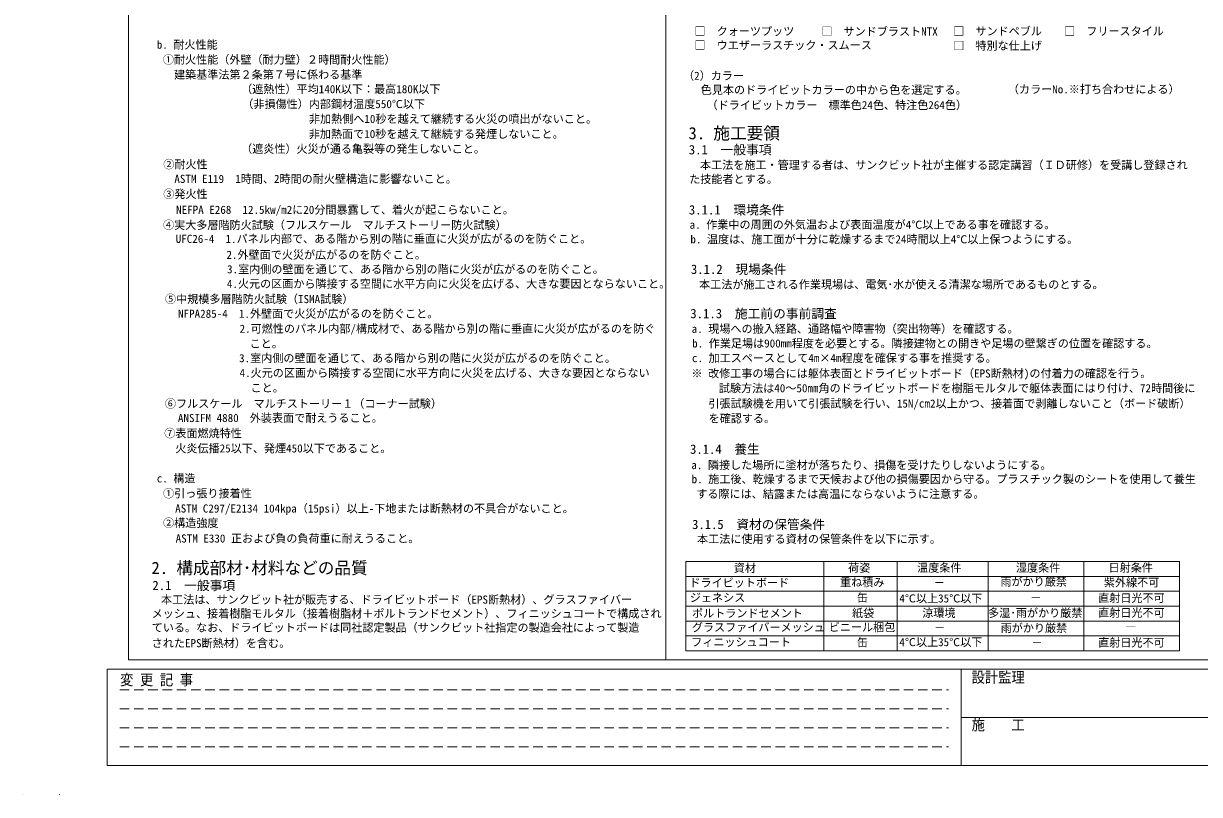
# Model space of a CAD drawing. Units: millimetres on the paper. Extents: x -160 to 123, y -85 to 110.
# Drawn here: x -160.3 to -11.8, y -84.6 to 12.7 of the extents above; entities that cross this region are included whole.
import ezdxf
from ezdxf.enums import TextEntityAlignment as Align

# ---------------------------------------------------------------- set-up
doc = ezdxf.new("R2010")
doc.units = ezdxf.units.MM
doc.linetypes.add('DASHED1', pattern=[1.8, 1.2, -0.6])
doc.linetypes.add('USER1', pattern=[1.25, 0.75, -0.5])
doc.layers.add('0-0_0', color=7, linetype='Continuous', lineweight=18)
doc.layers.add('0-6_寸法', color=7, linetype='Continuous', lineweight=18)
doc.layers.add('0-1_Defpoints', color=7, linetype='Continuous')
doc.styles.add('ＭＳ ゴシック', font='')
doc.styles.get('ＭＳ ゴシック').set_extended_font_data('MS Gothic')

msp = doc.modelspace()

# ---------------------------------------------------------------- linework, layer by layer
at = {"layer": '0-0_0', "color": 5}
for p, q in [((-147.031, -63.829), (-147.031, 96.729)), ((-147.031, -67.6), (-147.031, 94.844)), ((-147.031, -67.6), (122.576, -67.6))]:
    msp.add_line(p, q, dxfattribs=at)
at = {"layer": '0-0_0'}
for p, q in [((-79.146, 96.729), (-79.146, -67.6)), ((-76.626, -55.196), (-14.298, -55.196)), ((-76.626, -55.196), (-76.626, -66.492)), ((-59.199, -66.492), (-59.199, -55.196)), ((-49.959, -66.492), (-49.959, -55.196)), ((-38.456, -66.492), (-38.456, -55.196)), ((-26.377, -66.492), (-26.377, -55.196)), ((-14.298, -66.492), (-14.298, -55.196)), ((-14.298, -57.081), (-76.626, -57.081)), ((-76.626, -58.966), (-14.298, -58.966)), ((-76.626, -60.852), (-14.298, -60.852)), ((-76.626, -62.737), (-14.298, -62.737)), ((-76.626, -64.594), (-14.298, -64.594)), ((-14.298, -66.478), (-76.626, -66.478)), ((-155.732, -84.605), (-155.732, -84.586)), ((-155.732, -84.598), (-155.732, -84.601))]:
    msp.add_line(p, q, dxfattribs=at)
at = {"layer": '0-0_0', "color": 6}
for p, q in [((-160.267, -84.598), (-160.268, -84.599)), ((-160.267, -84.598), (-160.268, -84.599)), ((-160.268, -84.599), (-160.268, -84.598)), ((-160.268, -84.599), (-160.268, -84.598)), ((-160.268, -84.599), (-160.268, -84.598)), ((-160.268, -84.599), (-160.267, -84.599)), ((-160.268, -84.599), (-160.267, -84.599)), ((-160.268, -84.599), (-160.267, -84.599)), ((-160.267, -84.599), (-160.268, -84.599)), ((-160.267, -84.598), (-160.267, -84.599)), ((-160.267, -84.598), (-160.267, -84.599)), ((-160.267, -84.599), (-160.267, -84.598)), ((-160.267, -84.599), (-160.267, -84.599)), ((-160.267, -84.599), (-160.267, -84.599)), ((-160.267, -84.599), (-160.267, -84.599)), ((-160.267, -84.599), (-160.267, -84.599)), ((-160.267, -84.599), (-160.267, -84.599)), ((-160.267, -84.599), (-160.267, -84.599)), ((-160.267, -84.599), (-160.267, -84.599)), ((-160.267, -84.6), (-160.267, -84.599)), ((-160.267, -84.6), (-160.267, -84.599)), ((-160.267, -84.6), (-160.267, -84.599)), ((-160.267, -84.6), (-160.267, -84.599)), ((-160.267, -84.6), (-160.267, -84.599)), ((-160.267, -84.6), (-160.267, -84.599)), ((-160.267, -84.6), (-160.267, -84.6)), ((-160.267, -84.6), (-160.267, -84.6)), ((-160.267, -84.6), (-160.267, -84.6)), ((-160.267, -84.6), (-160.267, -84.6)), ((-160.267, -84.6), (-160.267, -84.6))]:
    msp.add_line(p, q, dxfattribs=at)
at = {"layer": '0-0_0', "color": 6, "linetype": 'USER1'}
msp.add_line((-160.267, -84.599), (-160.267, -84.6), dxfattribs=at)
at = {"layer": '0-0_0', "color": 2}
msp.add_line((-155.733, -84.599), (-155.733, -84.6), dxfattribs=at)
msp.add_line((-155.733, -84.599), (-155.733, -84.6), dxfattribs=at)
at = {"layer": '0-0_0', "color": 8}
for p, q in [((-155.733, -84.604), (-155.733, -84.604)), ((-155.732, -84.605), (-155.732, -84.586))]:
    msp.add_line(p, q, dxfattribs=at)
at = {"layer": '0-6_寸法'}
for p, q in [((122.589, -68.809), (-149.711, -68.809)), ((-149.711, -80.936), (-149.711, -68.809)), ((-41.859, -68.809), (-41.859, -80.936)), ((-149.711, -80.936), (122.589, -80.936))]:
    msp.add_line(p, q, dxfattribs=at)
at = {"layer": '0-6_寸法', "color": 1, "linetype": 'DASHED1'}
for p, q in [((-148.117, -71.412), (-43.453, -71.412)), ((-148.117, -73.813), (-43.453, -73.813)), ((-148.117, -76.213), (-43.453, -76.213)), ((-148.117, -78.614), (-43.453, -78.614))]:
    msp.add_line(p, q, dxfattribs=at)
at = {"layer": '0-6_寸法', "color": 1}
msp.add_line((-41.859, -74.872), (2.285, -74.872), dxfattribs=at)

# ---------------------------------------------------------------- texts
at = {"layer": '0-0_0', "style": 'ＭＳ ゴシック'}
for s, height, p in [('□\u3000クォーツプッツ', 1.026, (-75.543, 10.892)), ('□\u3000サンドブラストNTX', 1.026, (-59.522, 10.857)), ('□\u3000サンドペブル', 1.026, (-42.873, 10.892)), ('□\u3000フリースタイル', 1.026, (-28.875, 10.892)), ('b. 耐火性能', 1.026, (-143.443, 9.199)), ('□\u3000ウエザーラスチック・スムース', 1.026, (-75.543, 9.124)), ('□\u3000特別な仕上げ', 1.026, (-42.878, 9.062)), ('①耐火性能（外壁（耐力壁）２時間耐火性能）', 1.026, (-142.676, 7.311)), ('建築基準法第２条第７号に係わる基準', 1.026, (-141.262, 5.418)), ('（2）カラー', 1.026, (-76.987, 5.274)), ('（遮熱性）平均140K以下：最高180K以下', 1.026, (-132.789, 3.586)), ('色見本のドライビットカラーの中から色を選定する。', 1.026, (-74.757, 3.494)), ('（カラーNo.※打ち合わせによる）', 1.026, (-35.976, 3.566)), ('   \u3000\u3000\u3000\u3000\u3000\u3000（非損傷性）内部鋼材温度550℃以下', 1.026, (-143.135, 1.704)), ('（ドライビットカラー\u3000標準色24色、特注色264色）', 1.026, (-74.014, 1.572)), ('非加熱側へ10秒を越えて継続する火災の噴出がないこと。', 1.026, (-124.23, -0.17)), ('非加熱面で10秒を越えて継続する発煙しないこと。', 1.026, (-124.25, -2.077)), ('3. 施工要領', 1.54, (-76.305, -2.384)), ('\u3000\u3000\u3000\u3000\u3000\u3000\u3000 （遮炎性）火災が通る亀裂等の発生しないこと。', 1.026, (-143.287, -3.95)), ('3.1\u3000一般事項', 1.18, (-76.27, -4.179)), ('②耐火性', 1.026, (-142.62, -5.906)), ('本工法を施工・管理する者は、サンクビット社が主催する認定講習（ＩＤ研修）を受講し登録され', 1.026, (-74.848, -5.987)), ('ASTM E119\u30001時間、2時間の耐火壁構造に影響ないこと。', 1.026, (-141.223, -7.741)), ('た技能者とする。', 1.026, (-76.218, -7.778)), ('③発火性', 1.026, (-142.62, -9.649)), ('NEFPA E268\u300012.5kw/m2に20分間暴露して、着火が起こらないこと。', 1.026, (-141.004, -11.638)), ('3.1.1\u3000環境条件', 1.18, (-76.255, -11.767)), ('④実大多層階防火試験（フルスケール\u3000マルチストーリー防火試験）', 1.026, (-142.647, -13.565)), ('a. 作業中の周囲の外気温および表面温度が4℃以上である事を確認する。', 1.026, (-76.16, -13.518)), ('UFC26-4\u30001.パネル内部で、ある階から別の階に垂直に火災が広がるのを防ぐこと。', 1.026, (-141.053, -15.303)), ('b. 温度は、施工面が十分に乾燥するまで24時間以上4℃以上保つようにする。', 1.026, (-76.065, -15.364)), ('2.外壁面で火災が広がるのを防ぐこと。', 1.026, (-134.645, -17.317)), ('3.室内側の壁面を通じて、ある階から別の階に火災が広がるのを防ぐこと。', 1.026, (-134.569, -19.143)), ('3.1.2\u3000現場条件', 1.18, (-76.002, -19.268)), ('4.火元の区画から隣接する空間に水平方向に火災を広げる、大きな要因とならないこと。', 1.026, (-134.59, -20.98)), ('本工法が施工される作業現場は、電気･水が使える清潔な場所であるものとする。', 1.026, (-74.967, -21.065)), ('⑤中規模多層階防火試験（ISMA試験）', 1.026, (-142.401, -22.908)), ('NFPA285-4\u30001.外壁面で火災が広がるのを防ぐこと。', 1.026, (-140.76, -24.756)), ('3.1.3\u3000施工前の事前調査', 1.18, (-76.074, -24.858)), ('2.可燃性のパネル内部/構成材で、ある階から別の階に垂直に火災が広がるのを防ぐ', 1.026, (-132.984, -26.649)), ('a. 現場への搬入経路、通路幅や障害物（突出物等）を確認する。', 1.026, (-75.901, -26.661)), ('b. 作業足場は900mm程度を必要とする。隣接建物との開きや足場の壁繋ぎの位置を確認する。', 1.026, (-75.843, -28.504)), ('3.室内側の壁面を通じて、ある階から別の階に火災が広がるのを防ぐこと。', 1.026, (-133.051, -30.366)), ('c. 加工スペースとして4m×4m程度を確保する事を推奨する。', 1.026, (-75.865, -30.351)), ('4.火元の区画から隣接する空間に水平方向に火災を広げる、大きな要因とならない', 1.026, (-132.988, -32.226)), ('※ 改修工事の場合には躯体表面とドライビットボード（EPS断熱材)の付着力の確認を行う。', 1.026, (-75.931, -32.291)), ('試験方法は40～50㎜角のドライビットボードを樹脂モルタルで躯体表面にはり付け、72時間後に', 1.026, (-72.472, -34.155)), ('⑥フルスケール\u3000マルチストーリー１（コーナー試験）', 1.026, (-142.415, -36.109)), ('ANSIFM 4880\u3000外装表面で耐えうること。', 1.026, (-140.774, -37.914)), ('⑦表面燃焼特性', 1.026, (-142.497, -39.843)), ('火炎伝播25以下、発煙450以下であること。', 1.026, (-141.102, -41.751)), ('3.1.4\u3000養生', 1.173, (-76.106, -41.965)), ('a. 隣接した場所に塗材が落ちたり、損傷を受けたりしないようにする。', 1.026, (-75.944, -43.856)), ('c. 構造', 1.026, (-143.443, -45.536)), ('b. 施工後、乾燥するまで天候および他の損傷要因から守る。プラスチック製のシートを使用して養生', 1.026, (-75.905, -45.627)), ('①引っ張り接着性', 1.026, (-142.645, -47.434)), ('する際には、結露または高温にならないように注意する。', 1.026, (-75.32, -47.498)), ('ASTM C297/E2134 104kpa（15psi）以上-下地または断熱材の不具合がないこと。', 1.026, (-141.121, -49.338)), ('②構造強度', 1.026, (-142.645, -51.16)), ('3.1.5\u3000資材の保管条件', 1.173, (-75.852, -51.463)), ('ASTM E330 正および負の負荷重に耐えうること。', 1.026, (-141.058, -53.118)), (' 本工法に使用する資材の保管条件を以下に示す。', 1.026, (-75.916, -53.189)), ('2. 構成部材･材料などの品質', 1.54, (-144.114, -57.245)), ('資材', 1.026, (-70.583, -56.849)), ('荷姿', 1.026, (-56.149, -56.826)), ('温度条件', 1.026, (-47.434, -56.822)), ('湿度条件', 1.026, (-34.96, -56.822)), ('日射条件', 1.026, (-23.267, -56.803)), ('2.1\u3000一般事項', 1.18, (-143.999, -59.171)), ('ドライビットボード', 1.026, (-76.184, -58.708)), ('重ね積み', 1.026, (-57.165, -58.652)), ('－', 1.026, (-45.334, -58.696)), ('雨がかり厳禁', 1.026, (-36.919, -58.571)), ('紫外線不可', 1.026, (-23.855, -58.67)), ('ジェネシス', 1.026, (-76.137, -60.587)), ('缶', 1.026, (-55.041, -60.607)), ('4℃以上35℃以下', 1.026, (-49.678, -60.681)), ('直射日光不可', 1.026, (-24.578, -60.638)), ('－', 1.026, (-33.144, -60.614)), ('ポルトランドセメント', 1.026, (-75.86, -62.56)), ('紙袋', 1.026, (-55.648, -62.538)), ('涼環境', 1.026, (-46.79, -62.516)), ('多湿･雨がかり厳禁', 1.026, (-38.467, -62.516)), ('直射日光不可', 1.026, (-24.578, -62.496)), ('グラスファイバーメッシュ', 1.026, (-75.879, -64.338)), ('ビニール梱包', 1.026, (-58.596, -64.322)), ('－', 1.026, (-45.284, -64.349)), ('雨がかり厳禁', 1.026, (-36.886, -64.422)), ('―', 1.026, (-21.164, -64.297)), ('フィニッシュコート', 1.026, (-75.962, -66.197)), ('缶', 1.026, (-55.041, -66.244)), ('4℃以上35℃以下', 1.026, (-49.678, -66.2)), ('直射日光不可', 1.026, (-24.578, -66.259)), ('－', 1.026, (-32.993, -66.292)), ('先に', 0.0000886, (-155.733, -84.598)), ('貼り付ける', 0.0000886, (-155.733, -84.598)), ('01', 0.000212, (-155.733, -84.604)), ('S', 0.000212, (-155.733, -84.604))]:
    msp.add_text(s, height=height, dxfattribs=at).set_placement(p, align=Align.BOTTOM_LEFT)
at = {"layer": '0-1_Defpoints', "style": 'ＭＳ ゴシック'}
for s, p in [('こと。', (-131.717, -28.534)), ('こと。', (-131.6, -34.111)), ('   引張試験機を用いて引張試験を行い、15N/㎝2以上かつ、接着面で剥離しないこと（ボード破断）', (-75.881, -36.093)), ('を確認する。', (-73.764, -37.977)), ('本工法は、サンクビット社が販売する、ドライビットボード（EPS断熱材）、グラスファイバー', (-142.899, -60.834)), ('メッシュ、接着樹脂モルタル（接着樹脂材＋ポルトランドセメント）、フィニッシュコートで構成され', (-144.084, -62.599)), ('ている。なお、ドライビットボードは同社認定製品（サンクビット社指定の製造会社によって製造', (-144.079, -64.368)), ('されたEPS断熱材）を含む。', (-144.081, -66.336))]:
    msp.add_text(s, height=1.026, dxfattribs=at).set_placement(p, align=Align.BOTTOM_LEFT)
at = {"layer": '0-6_寸法', "style": 'ＭＳ ゴシック', "width": 0.9}
for s, p in [('変 更 記 事', (-148.077, -71.229)), ('設計監理', (-40.553, -70.912)), ('施\u3000\u3000工', (-40.553, -76.914))]:
    msp.add_text(s, height=1.366, dxfattribs=at).set_placement(p, align=Align.BOTTOM_LEFT)

doc.saveas('drawing.dxf')
